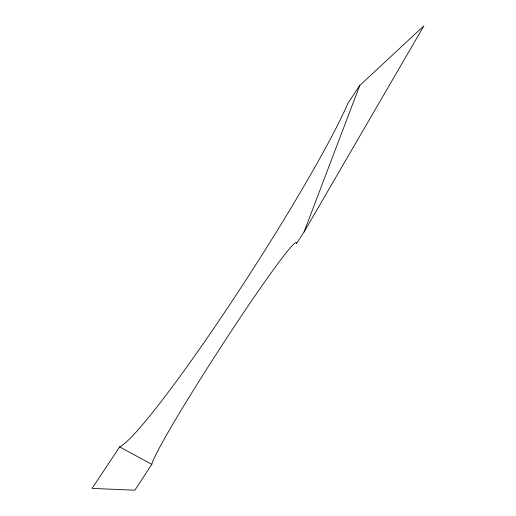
<?xml version="1.0" encoding="UTF-8"?>
<svg xmlns="http://www.w3.org/2000/svg" width="516" height="516" viewBox="0 0 516 516"><rect width="100%" height="100%" fill="white"/><g stroke="black" fill="none" stroke-linecap="round" stroke-linejoin="round"><path stroke-width="0.77" d="M304.04 232.013L359.755 85.463L423.939 25.8L304.04 232.013L296.39 243.681A132.696 6.566 -57.1 0 0 226.401 338.535A132.696 6.566 -57.1 0 0 151.794 464.361L134.863 490.2L92.061 488.394L119.641 446.882A218.849 18.118 -57.2 0 0 230.297 303.847A218.849 18.118 -57.2 0 0 348.023 103.116L359.755 85.463M119.641 446.882L151.794 464.361"/></g></svg>
